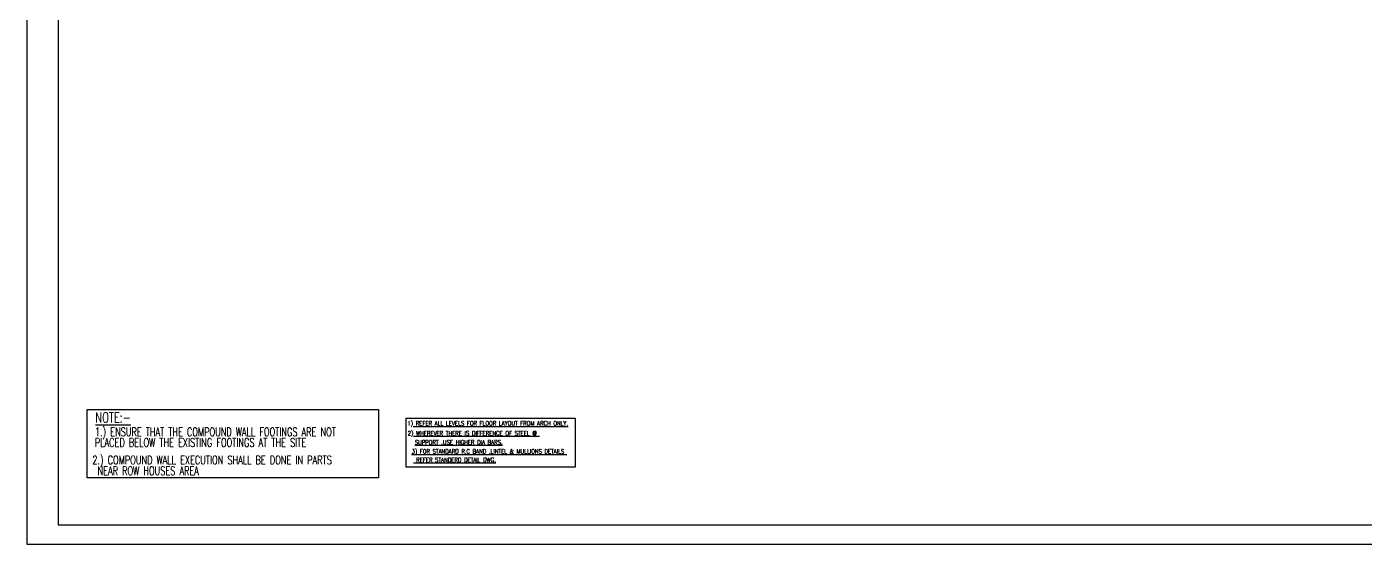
# Model space of a CAD drawing. Extents: x 345615 to 1272425, y -526289 to -156124.
# Drawn here: x 1012978 to 1091453, y -348663 to -318283 of the extents above; entities that cross this region are included whole.
import ezdxf
from ezdxf.enums import TextEntityAlignment as Align

# ---------------------------------------------------------------- set-up
doc = ezdxf.new("R2010")
doc.units = 0
doc.header["$LTSCALE"] = 500
doc.header["$MEASUREMENT"] = 0
for name, color, linetype in [('S-DIM-1', 5, 'Continuous'), ('S-TEXT', 2, 'Continuous'), ('S-TITIL', 6, 'Continuous'), ('s_TITILE', 9, 'Continuous'), ('SCH-LINE', 7, 'Continuous'), ('TITLE', 4, 'Continuous')]:
    doc.layers.add(name, color=color, linetype=linetype)
doc.styles.add('ROMANS', font='simplex.shx', dxfattribs={"width": 0.8, "height": 275, "bigfont": 'bigfont.shx'})

# ---------------------------------------------------------------- blocks, each defined once
blk = doc.blocks.new('zw$155A')
at = {"layer": 's_TITILE', "color": 7}
blk.add_lwpolyline([(0, 0), (88000, 0), (88000, 58000), (0, 58000)], close=True, dxfattribs=at)
at = {"layer": 's_TITILE', "color": 1}
blk.add_lwpolyline([(1300, 800), (78500, 800), (78500, 57200), (1300, 57200)], close=True, dxfattribs=at)

msp = doc.modelspace()

# ---------------------------------------------------------------- linework, layer by layer
at = {"layer": 'S-DIM-1', "elevation": 0}
msp.add_lwpolyline([(1035215.905, -341260.335), (1045133.554, -341260.335), (1045133.554, -344131.779), (1035215.905, -344131.779)], close=True, dxfattribs=at)
at = {"layer": 'SCH-LINE', "elevation": -50536.199}
msp.add_lwpolyline([(1016525.174, -340758.191), (1033592.335, -340758.191), (1033592.335, -344768.494), (1016525.174, -344768.494)], close=True, dxfattribs=at)

# ---------------------------------------------------------------- block references
at = {"xscale": 1.420454545454545, "yscale": 1.420454545454545, "zscale": 1.420454545454545}
msp.add_blockref('zw$155A', (1012978.311, -348663.35), dxfattribs=at)

# ---------------------------------------------------------------- texts
at = {"layer": 'S-TEXT', "style": 'ROMANS', "width": 0.7}
for s, p in [('1.) ENSURE THAT THE COMPOUND WALL FOOTINGS ARE NOT ', (1016970.88, -342068.753, 101072.398)), ('PLACED BELOW THE EXISTING FOOTINGS AT THE SITE', (1016970.88, -342690.053, 101072.398)), ('2.) COMPOUND WALL EXECUTION SHALL BE DONE IN PARTS ', (1016822.014, -343715.978)), ('NEAR ROW HOUSES AREA', (1017129.792, -344352.052))]:
    msp.add_text(s, height=500, dxfattribs=at).set_placement(p, align=Align.MIDDLE_LEFT)
at = {"layer": 'S-TITIL', "style": 'ROMANS', "width": 0.7}
msp.add_text('%%UNOTE:-', height=600, dxfattribs=at).set_placement((1017001.854, -341224.194, -50536.199), align=Align.MIDDLE_LEFT)
at = {"layer": 'TITLE', "color": 2, "style": 'ROMANS', "width": 0.8}
for s, p in [('2)%%u WHEREVER THERE IS DIFFERENCE OF STEEL @ ', (1035317.585, -342144.547)), ('1)%%U REFER ALL LEVELS FOR FLOOR LAYOUT FROM ARCH ONLY.', (1035298.621, -341562.427)), ('   %%USUPPORT ,USE HIGHER DIA BARS.', (1035266.04, -342673.82)), ('%%U REFER STANDERD DETAIL DWG.', (1035657.19, -343708.193))]:
    msp.add_text(s, height=255.44779, dxfattribs=at).set_placement(p, align=Align.MIDDLE_LEFT)
msp.add_text('%%U3) FOR STANDARD R.C BAND ,LINTEL & MULLIONS DETAILS ', height=255.44779, dxfattribs=at).set_placement((1040092.854, -343214.11), align=Align.MIDDLE_CENTER)

doc.saveas('drawing.dxf')
